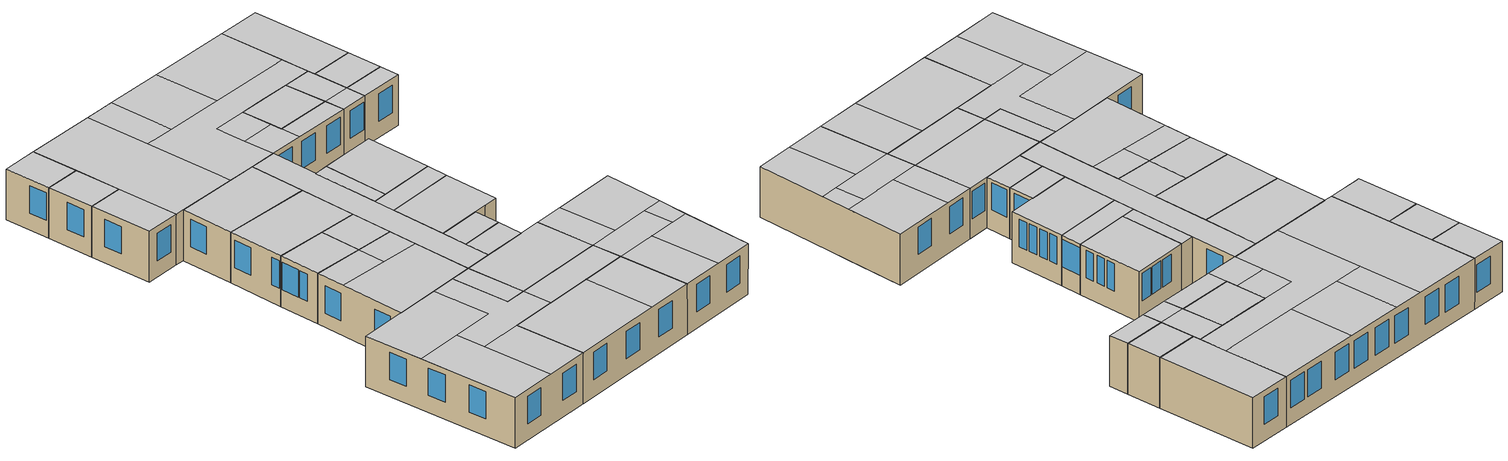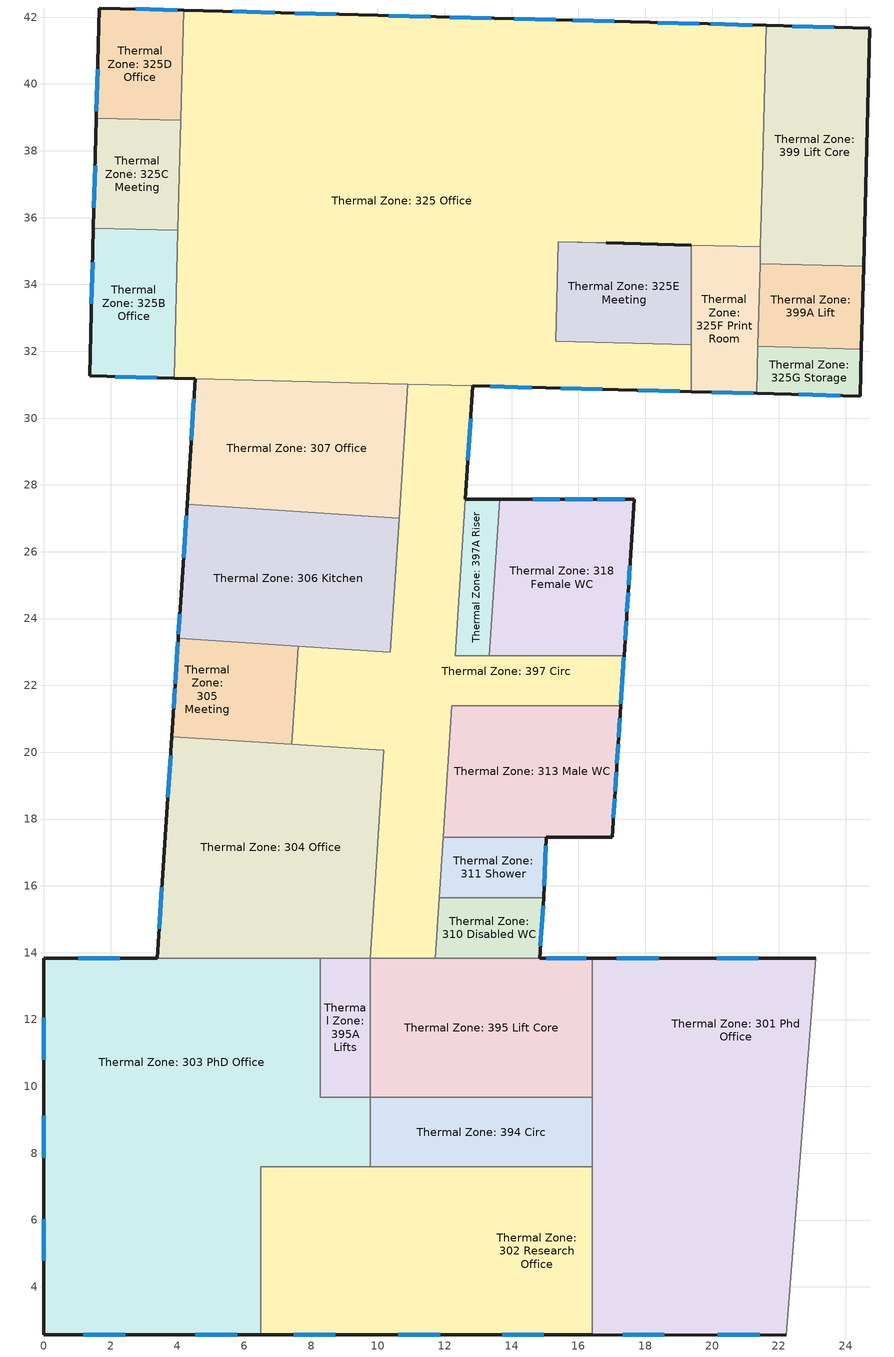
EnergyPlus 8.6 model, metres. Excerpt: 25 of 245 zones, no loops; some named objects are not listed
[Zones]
Thermal Zone: 301 Phd Office
 floor to Thermal Zone: 206 Meeting (InteriorCeiling): 22.62,7.59 22.22,2.56 19.41,2.56 19.54,7.59 z10.81
 floor to Thermal Zone: 207 Cupboard (InteriorCeiling): 21.18,9.55 22.77,9.51 22.62,7.59 21.13,7.59 z10.81
 floor to Thermal Zone: 205 Meeting (InteriorCeiling): 19.54,7.59 19.41,2.56 16.42,2.56 16.42,7.59 z10.81
 floor to Thermal Zone: 208 Meeting (InteriorCeiling): 23.11,13.84 22.77,9.51 18.52,9.62 18.52,13.84 z10.81
 floor to Thermal Zone: 209 Kitchen (InteriorCeiling): 16.42,13.84 18.52,13.84 18.52,9.62 16.42,9.67 z10.81
 floor to Thermal Zone: 294 Circulation (InteriorCeiling): 16.42,9.67 21.18,9.55 21.13,7.59 16.42,7.59 z10.81
 wall outside (ExternalWall): 16.42,2.56 22.22,2.56 / 23.11,13.84 16.42,13.84 z10.81:14.33
 wall to Thermal Zone: 302 Research Office (InteriorWall): 16.42,7.59 16.42,2.56 z10.81:14.33
 wall to Thermal Zone: 394 Circ (InteriorWall): 16.42,9.67 16.42,7.59 z10.81:14.33
 wall to Thermal Zone: 395 Lift Core (InteriorWall): 16.42,13.84 16.42,9.67 z10.81:14.33
 wall adiabatic (ExternalWall): 22.22,2.56 23.11,13.84 z10.81:14.33
 window (GlazingCH): 17.32,2.56 18.57,2.56 / 20.18,2.56 21.43,2.56 z11.96:13.86; 18.41,13.84 17.16,13.84 z12.1:14; 21.39,13.84 20.14,13.84 z12.11:14.01
 ceiling to Thermal Zone: 402 Office (InteriorCeiling): 22.78,9.67 23.11,13.84 18.52,13.84 18.52,9.67 z14.33
 ceiling to Thermal Zone: 401 Office (InteriorCeiling Reversed): 18.52,9.67 18.52,13.84 16.42,13.84 16.42,9.67 z14.33
 ceiling to Thermal Zone: 493A Cupboard (InteriorCeiling Reversed): 22.62,7.59 22.78,9.67 21.34,9.67 21.34,7.59 z14.33
 ceiling to Thermal Zone: 403 Office (InteriorCeiling): 22.22,2.56 22.62,7.59 19.41,7.59 19.41,2.56 z14.33
 ceiling to Thermal Zone: 492 Circ (InteriorCeiling Reversed): 21.34,7.59 21.34,9.67 16.42,9.67 16.42,7.59 z14.33
 ceiling to Thermal Zone: 404 Office (InteriorCeiling): 19.41,2.56 19.41,7.59 16.42,7.59 16.42,2.56 z14.33
Thermal Zone: 302 Research Office
 floor to Thermal Zone: 204 Meeting (InteriorCeiling): 16.42,7.59 16.42,2.56 13.09,2.56 13.09,7.59 z10.81
 floor to Thermal Zone: 201 Office (InteriorCeiling Reversed): 9.77,7.59 9.77,2.56 6.49,2.56 6.49,7.59 z10.81
 floor to Thermal Zone: 202 Office (InteriorCeiling): 13.09,7.59 13.09,2.56 9.77,2.56 9.77,7.59 z10.81
 wall outside (ExternalWall): 6.49,2.56 16.42,2.56 z10.81:14.33
 wall to Thermal Zone: 303 PhD Office (InteriorWall): 9.77,7.59 6.49,7.59 6.49,2.56 z10.81:14.33
 wall to Thermal Zone: 394 Circ (InteriorWall): 16.42,7.59 9.77,7.59 z10.81:14.33
 window (GlazingCH): 7.48,2.56 8.73,2.56 z12:13.9; 10.61,2.56 11.86,2.56 z11.94:13.84; 13.72,2.56 14.97,2.56 z11.97:13.87
 ceiling to Thermal Zone: 406 Office (InteriorCeiling): 13.09,2.56 13.09,7.59 6.49,7.59 6.49,2.56 z14.33
 ceiling to Thermal Zone: 405 Meeting (InteriorCeiling): 16.42,2.56 16.42,7.59 13.09,7.59 13.09,2.56 z14.33
Thermal Zone: 303 PhD Office
 floor to Thermal Zone: 201 Office (InteriorCeiling Reversed): 8.27,13.84 8.27,9.67 9.77,9.67 9.77,7.59 0,7.59 0,13.84 z10.81; 6.49,7.59 6.49,2.56 0,2.56 0,7.59 z10.81
 wall outside (ExternalWall): 3.4,13.84 0,13.84 0,2.56 6.49,2.56 z10.81:14.33
 wall to Thermal Zone: 304 Office (InteriorWall): 8.27,13.84 3.4,13.84 z10.81:14.33
 wall to Thermal Zone: 395A Lifts (InteriorWall): 9.77,9.67 8.27,9.67 8.27,13.84 z10.81:14.33
 wall to Thermal Zone: 394 Circ (InteriorWall): 9.77,7.59 9.77,9.67 z10.81:14.33
 window (GlazingCH): 1.18,2.56 2.43,2.56 / 4.54,2.56 5.79,2.56 z11.96:13.86; 0,12.05 0,10.8 z11.99:13.89; 0,9.12 0,7.87 z12:13.9; 0,6.03 0,4.78 z12.02:13.92; 2.28,13.84 1.03,13.84 z12.07:13.97
 ceiling to Thermal Zone: 492 Circ (InteriorCeiling): 9.77,7.59 9.77,9.67 8.27,9.67 8.27,13.84 6.49,13.84 6.49,9.67 3.4,9.67 3.4,7.59 z14.33
 ceiling to Thermal Zone: 408 Office (InteriorCeiling): 3.4,2.56 3.4,9.67 0,9.67 0,2.56 z14.33
 ceiling to Thermal Zone: 409 Office (InteriorCeiling Reversed): 6.49,9.67 6.49,13.84 0,13.84 0,9.67 z14.33
 ceiling to Thermal Zone: 407 Office (InteriorCeiling): 6.49,2.56 6.49,7.59 3.4,7.59 3.4,2.56 z14.33
Thermal Zone: 304 Office
 floor to Thermal Zone: 212 Kitchen (InteriorCeiling): 3.83,20.47 10.18,20.05 9.77,13.84 3.4,13.84 z10.81
 wall outside (ExternalWall): 3.83,20.47 3.4,13.84 z10.81:14.33
 wall to Thermal Zone: 397 Circ (InteriorWall): 9.77,13.84 10.18,20.05 7.43,20.23 z10.81:14.33
 wall to Thermal Zone: 395A Lifts (InteriorWall): 8.27,13.84 9.77,13.84 z10.81:14.33
 wall to Thermal Zone: 305 Meeting (InteriorWall): 7.43,20.23 3.83,20.47 z10.81:14.33
 window (GlazingCH): 3.54,15.97 3.46,14.72 z11.8:13.7; 3.8,19.9 3.71,18.66 z11.79:13.69
 ceiling to Thermal Zone: 497C Circ (InteriorCeiling Reversed): 10.05,18.03 10.18,20.05 7.43,20.23 7.3,18.21 z14.33
 ceiling to Thermal Zone: 411 Meeting (InteriorCeiling): 7.3,18.21 7.43,20.23 3.83,20.47 3.7,18.44 z14.33
 ceiling to Thermal Zone: 410 Kitchen (InteriorCeiling Reversed): 3.4,13.84 9.77,13.84 10.05,18.03 3.7,18.44 z14.33
Thermal Zone: 305 Meeting
 floor to Thermal Zone: 219 Office (InteriorCeiling Reversed): 4.03,23.41 7.62,23.17 7.57,22.46 5.92,22.56 5.77,20.34 3.83,20.47 z10.81
 floor to Thermal Zone: 216 Circ (InteriorCeiling): 5.92,22.56 7.57,22.46 7.43,20.23 5.77,20.34 z10.81
 wall outside (ExternalWall): 4.03,23.41 3.83,20.47 z10.81:14.33
 wall to Thermal Zone: 397 Circ (InteriorWall): 7.43,20.23 7.62,23.17 z10.81:14.33
 wall to Thermal Zone: 306 Kitchen (InteriorWall): 7.62,23.17 4.03,23.41 z10.81:14.33
 window (GlazingCH): 4.02,23.3 3.94,22.05 z12.03:13.93; 3.93,21.9 3.89,21.31 z12.02:13.92
 ceiling to Thermal Zone: 411 Meeting (InteriorCeiling Reversed): 7.43,20.23 7.62,23.17 4.03,23.41 3.83,20.47 z14.33
Thermal Zone: 306 Kitchen
 floor to Thermal Zone: 219 Office (InteriorCeiling): 4.29,27.42 10.63,27 10.37,22.99 4.03,23.41 z10.81
 wall outside (ExternalWall): 4.29,27.42 4.03,23.41 z10.81:14.33
 wall to Thermal Zone: 307 Office (InteriorWall): 10.63,27 4.29,27.42 z10.81:14.33
 wall to Thermal Zone: 397 Circ (InteriorWall): 7.62,23.17 10.37,22.99 10.63,27 z10.81:14.33
 window (GlazingCH): 4.27,27.07 4.18,25.83 z12:13.9; 4.07,24.13 4.03,23.54 z12.03:13.93
 ceiling to Thermal Zone: 412 Office (InteriorCeiling): 10.37,22.99 10.63,27 4.29,27.42 4.03,23.41 z14.33
Thermal Zone: 307 Office
 floor to Thermal Zone: 219 Office (InteriorCeiling): 4.53,31.18 10.9,31.01 10.63,27 4.29,27.42 z10.81
 wall outside (ExternalWall): 4.53,31.18 4.29,27.42 z10.81:14.33
 wall to Thermal Zone: 397 Circ (InteriorWall): 10.63,27 10.9,31.01 z10.81:14.33
 wall to Thermal Zone: 325 Office (InteriorWall): 10.9,31.01 4.53,31.18 z10.81:14.33
 window (GlazingCH): 4.5,30.58 4.41,29.34 z12.01:13.91
 ceiling to Thermal Zone: 412 Office (InteriorCeiling): 10.63,27 10.9,31.01 4.53,31.18 4.29,27.42 z14.33
Thermal Zone: 310 Disabled WC
 floor to Thermal Zone: 210 Disabled WC (InteriorCeiling Reversed): 11.84,15.65 14.96,15.65 14.84,13.84 11.72,13.84 z10.81
 wall outside (ExternalWall): 14.84,13.84 14.96,15.65 z10.81:14.33
 wall to Thermal Zone: 397 Circ (InteriorWall): 11.84,15.65 11.72,13.84 z10.81:14.33
 wall to Thermal Zone: 311 Shower (InteriorWall): 14.96,15.65 11.84,15.65 z10.81:14.33
 wall to Thermal Zone: 395 Lift Core (InteriorWall): 11.72,13.84 14.84,13.84 z10.81:14.33
 window (GlazingCH): 14.86,14.21 14.94,15.41 z12.2:14.1
 ceiling to Thermal Zone: 424 Disabled WC (InteriorCeiling): 14.84,13.84 14.96,15.65 11.84,15.65 11.72,13.84 z14.33
Thermal Zone: 311 Shower
 floor to Thermal Zone: 211 Shower (InteriorCeiling Reversed): 15.04,17.46 14.96,15.65 11.84,15.65 11.96,17.46 z10.81
 wall outside (ExternalWall): 14.96,15.65 15.04,17.46 z10.81:14.33
 wall to Thermal Zone: 397 Circ (InteriorWall): 11.96,17.46 11.84,15.65 z10.81:14.33
 wall to Thermal Zone: 313 Male WC (InteriorWall): 15.04,17.46 11.96,17.46 z10.81:14.33
 window (GlazingCH): 14.97,16 15.03,17.2 z12.2:14.1
 ceiling to Thermal Zone: 423 Shower (InteriorCeiling): 14.96,15.65 15.04,17.46 11.96,17.46 11.84,15.65 z14.33
Thermal Zone: 313 Male WC
 floor to Thermal Zone: 213 Male WC (InteriorCeiling Reversed): 17.27,21.39 17.01,17.46 11.96,17.46 12.21,21.39 z10.81
 wall outside (ExternalWall): 15.04,17.46 16.01,17.46 17.01,17.46 17.27,21.39 z10.81:14.33
 wall to Thermal Zone: 397 Circ (InteriorWall): 17.27,21.39 12.21,21.39 11.96,17.46 z10.81:14.33
 window (GlazingCH): 17.05,18.04 17.09,18.61 / 17.1,18.83 17.14,19.4 / 17.16,19.66 17.19,20.23 z12.16:14.06; 17.21,20.44 17.24,21.01 z12.17:14.07
 ceiling to Thermal Zone: 422 Male WC (InteriorCeiling): 11.96,17.46 17.01,17.46 17.27,21.39 12.21,21.39 z14.33
Thermal Zone: 318 Female WC
 floor to Thermal Zone: 218 Female WC (InteriorCeiling Reversed): 17.67,27.57 17.37,22.88 13.33,22.88 13.64,27.57 z10.81
 wall outside (ExternalWall): 17.37,22.88 17.67,27.57 13.64,27.57 z10.81:14.33
 wall to Thermal Zone: 397 Circ (InteriorWall): 13.33,22.88 17.37,22.88 z10.81:14.33
 wall to Thermal Zone: 397A Riser (InteriorWall): 13.64,27.57 13.33,22.88 z10.81:14.33
 window (GlazingCH): 17.39,27.57 16.57,27.57 / 16.44,27.57 15.61,27.57 / 17.4,23.35 17.43,23.92 / 17.45,24.21 17.49,24.78 z12.19:14.09; 15.45,27.57 14.63,27.57 z12.2:14.1; 17.51,25.02 17.54,25.59 z12.18:14.08
 ceiling to Thermal Zone: 421 Female WC (InteriorCeiling): 17.37,22.88 17.67,27.57 13.64,27.57 13.33,22.88 z14.33
Thermal Zone: 325 Office
 floor to Thermal Zone: 298 Circ (InteriorCeiling Reversed): 17.43,37.23 21.5,37.12 21.45,35.12 17.38,35.23 z10.81
 floor to Thermal Zone: 225 Office (InteriorCeiling): 4.19,42.21 21.62,41.75 21.5,37.12 17.43,37.23 17.38,35.23 15.4,35.28 15.32,32.3 19.37,32.2 19.37,30.79 3.9,31.2 z10.81
 wall outside (ExternalWall): 21.62,41.75 4.19,42.21 / 12.84,30.96 19.37,30.79 / 3.9,31.2 4.53,31.18 z10.81:14.33; 17.38,35.23,14.33 16.84,35.24,14.33 19.37,35.18,14.32
 wall to Thermal Zone: 397 Circ (InteriorWall): 10.9,31.01 12.84,30.96 z10.81:14.33
 wall to Thermal Zone: 325B Office (InteriorWall): 4.02,35.62 3.9,31.2 z10.81:14.33
 wall to Thermal Zone: 325C Meeting (InteriorWall): 4.1,38.91 4.02,35.62 z10.81:14.33
 wall to Thermal Zone: 325D Office (InteriorWall): 4.19,42.21 4.1,38.91 z10.81:14.33
 wall to Thermal Zone: 399 Lift Core (InteriorWall): 21.45,35.12 21.5,37.12 21.62,41.75 z10.81:14.33
 wall to Thermal Zone: 325F Print Room (InteriorWall): 19.37,35.18 21.45,35.12 / 19.37,30.79 19.37,32.2 z10.81:14.33
 wall to Thermal Zone: 325E Meeting (InteriorWall): 19.37,32.2 15.32,32.3 15.4,35.28 z10.81:14.33; 16.84,35.24,14.33 15.4,35.28,14.33 15.4,35.28,10.81 19.37,35.18,10.81 19.37,35.18,14.32
 window (GlazingCH): 21.21,41.76 19.96,41.8 z11.99:13.89; 19.62,41.8 18.37,41.84 z11.98:13.88; 17.08,41.87 15.83,41.9 z11.97:13.87; 15.32,41.92 14.07,41.95 / 13.4,41.97 12.15,42 z11.95:13.85; 11.57,42.01 10.32,42.05 / 8.76,42.09 7.51,42.12 z11.91:13.81; 6.91,42.14 5.66,42.17 z11.88:13.78; 17.79,30.83 19.04,30.8 z12.02:13.92; 15.47,30.89 16.72,30.86 z12.04:13.94; 13.36,30.95 14.61,30.92 z12.05:13.95
 ceiling to Thermal Zone: 416 Meeting (InteriorCeiling): 21.5,37.12 21.62,41.75 15.57,41.91 15.45,37.28 z14.33
 ceiling to Thermal Zone: 420 Meeting (InteriorCeiling Reversed): 15.34,33.09 15.4,35.28 12.95,35.35 12.9,33.15 z14.33
 ceiling to Thermal Zone: 415 Office (InteriorCeiling Reversed): 15.45,37.28 15.57,41.91 11.4,42.02 11.28,37.39 z14.33
 ceiling to Thermal Zone: 418 Office (InteriorCeiling Reversed): 19.37,30.79 19.37,32.2 15.32,32.3 15.28,30.9 z14.33
 ceiling to Thermal Zone: 413 Office (InteriorCeiling): 12.84,30.96 12.95,35.35 21.45,35.12 21.5,37.12 9.09,37.45 8.93,31.06 z14.33
 ceiling to Thermal Zone: 414 Office (InteriorCeiling Reversed): 11.28,37.39 11.4,42.02 9.21,42.08 9.09,37.45 z14.33
 ceiling to Thermal Zone: 419 Meeting (InteriorCeiling Reversed): 15.28,30.9 15.34,33.09 12.9,33.15 12.84,30.96 z14.33
 ceiling to Thermal Zone: 413 Office (InteriorCeiling Reversed): 8.93,31.06 9.21,42.08 4.19,42.21 3.9,31.2 4.53,31.18 z14.33
Thermal Zone: 325B Office
 floor to Thermal Zone: 225 Office (InteriorCeiling): 1.49,35.68 4.02,35.62 3.9,31.2 1.37,31.26 z10.81
 wall outside (ExternalWall): 1.49,35.68 1.37,31.26 3.9,31.2 z10.81:14.33
 wall to Thermal Zone: 325C Meeting (InteriorWall): 4.02,35.62 1.49,35.68 z10.81:14.33
 window (GlazingCH): 2.13,31.24 3.38,31.21 z11.94:13.84; 1.46,34.67 1.43,33.42 z11.91:13.81
 ceiling to Thermal Zone: 413 Office (InteriorCeiling): 3.9,31.2 4.02,35.62 1.49,35.68 1.37,31.26 z14.33
Thermal Zone: 325C Meeting
 floor to Thermal Zone: 225 Office (InteriorCeiling): 1.57,38.98 4.1,38.91 4.02,35.62 1.49,35.68 z10.81
 wall outside (ExternalWall): 1.57,38.98 1.49,35.68 z10.81:14.33
 wall to Thermal Zone: 325D Office (InteriorWall): 4.1,38.91 1.57,38.98 z10.81:14.33
 window (GlazingCH): 1.54,37.55 1.5,36.3 z11.96:13.86
 ceiling to Thermal Zone: 413 Office (InteriorCeiling): 4.02,35.62 4.1,38.91 1.57,38.98 1.49,35.68 z14.33
Thermal Zone: 325D Office
 floor to Thermal Zone: 225 Office (InteriorCeiling): 1.66,42.27 4.19,42.21 4.1,38.91 1.57,38.98 z10.81
 wall outside (ExternalWall): 4.19,42.21 1.66,42.27 1.57,38.98 z10.81:14.33
 window (GlazingCH): 1.61,40.44 1.58,39.19 z11.99:13.89; 4,42.21 2.75,42.24 z11.9:13.8
 ceiling to Thermal Zone: 413 Office (InteriorCeiling): 4.1,38.91 4.19,42.21 1.66,42.27 1.57,38.98 z14.33
Thermal Zone: 325E Meeting
 floor to Thermal Zone: 225 Office (InteriorCeiling Reversed): 15.4,35.28 19.37,35.18 19.37,32.2 15.32,32.3 z10.81
 wall to Thermal Zone: 325F Print Room (InteriorWall): 19.37,32.2 19.37,35.18 z10.81:14.33
 ceiling to Thermal Zone: 418 Office (InteriorCeiling): 19.37,32.2 19.37,35.18 15.4,35.28 15.32,32.3 z14.33
Thermal Zone: 325F Print Room
 floor to Thermal Zone: 228 Resources (InteriorCeiling): 19.37,35.18 21.45,35.12 21.33,30.74 19.37,30.79 z10.81
 wall outside (ExternalWall): 19.37,30.79 21.33,30.74 z10.81:14.33
 wall to Thermal Zone: 399 Lift Core (InteriorWall): 21.44,34.62 21.45,35.12 z10.81:14.33
 wall to Thermal Zone: 399A Lift (InteriorWall): 21.37,32.15 21.44,34.62 z10.81:14.33
 wall to Thermal Zone: 325G Storage (InteriorWall): 21.33,30.74 21.37,32.15 z10.81:14.33
 window (GlazingCH): 19.99,30.78 21.23,30.74 z12.01:13.91
 ceiling to Thermal Zone: 417 Resources (InteriorCeiling): 21.37,32.15 21.45,35.12 19.37,35.18 19.37,32.2 z14.33
 ceiling to Thermal Zone: 417A Server (InteriorCeiling Reversed): 21.33,30.74 21.37,32.15 19.37,32.2 19.37,30.79 z14.33
Thermal Zone: 325G Storage
 floor to Thermal Zone: 228 Resources (InteriorCeiling Reversed): 21.37,32.15 24.47,32.07 24.43,30.66 21.33,30.74 z10.81
 wall outside (ExternalWall): 21.33,30.74 24.43,30.66 24.47,32.07 z10.81:14.33
 wall to Thermal Zone: 399A Lift (InteriorWall): 24.47,32.07 21.37,32.15 z10.81:14.33
 window (GlazingCH): 22.59,30.71 23.84,30.67 z11.96:13.86
 ceiling to Thermal Zone: 417A Server (InteriorCeiling): 24.43,30.66 24.47,32.07 21.37,32.15 21.33,30.74 z14.33
Thermal Zone: 394 Circ
 floor to Thermal Zone: 294 Circulation (InteriorCeiling): 16.42,9.67 16.42,7.59 9.77,7.59 9.77,9.67 z10.81
 wall to Thermal Zone: 395 Lift Core (InteriorWall): 16.42,9.67 9.77,9.67 z10.81:14.33
 ceiling to Thermal Zone: 492 Circ (InteriorCeiling): 16.42,7.59 16.42,9.67 9.77,9.67 9.77,7.59 z14.33
Thermal Zone: 395 Lift Core
 floor to Thermal Zone: 295 Lift Core (InteriorCeiling): 16.42,13.84 16.42,9.67 9.77,9.67 9.77,13.84 z10.81
 wall outside (ExternalWall): 16.42,13.84 14.84,13.84 z10.81:14.33
 wall to Thermal Zone: 395A Lifts (InteriorWall): 9.77,13.84 9.77,9.67 z10.81:14.33
 wall to Thermal Zone: 397 Circ (InteriorWall): 11.72,13.84 9.77,13.84 z10.81:14.33
 window (GlazingCH): 16.23,13.84 15.03,13.84 z12.1:14
 ceiling to Thermal Zone: 495 Lift Core (InteriorCeiling): 16.42,9.67 16.42,13.84 9.77,13.84 9.77,9.67 z14.33
Thermal Zone: 395A Lifts
 floor to Thermal Zone: 295A Lift (InteriorCeiling): 9.77,13.84 9.77,9.67 8.27,9.67 8.27,13.84 z10.81
 ceiling to Thermal Zone: 495A Lifts (InteriorCeiling): 9.77,9.67 9.77,13.84 8.27,13.84 8.27,9.67 z14.33
Thermal Zone: 397 Circ
 floor to Thermal Zone: 219 Office (InteriorCeiling): 7.62,23.17 10.37,22.99 10.32,22.28 7.57,22.46 z10.81
 floor to Thermal Zone: 216 Circ (InteriorCeiling Reversed): 10.9,31.01 12.84,30.96 12.31,22.88 17.37,22.88 17.27,21.39 12.21,21.39 11.72,13.84 9.77,13.84 10.18,20.05 7.43,20.23 7.57,22.46 10.32,22.28 z10.81
 wall outside (ExternalWall): 12.62,27.57 12.84,30.96 / 17.27,21.39 17.37,22.88 z10.81:14.33
 wall to Thermal Zone: 397A Riser (InteriorWall): 13.33,22.88 12.31,22.88 12.62,27.57 z10.81:14.33
 window (GlazingCH): 12.69,28.74 12.78,29.98 z12.06:13.96; 17.27,21.44 17.36,22.84 z12.15:14.07
 ceiling to Thermal Zone: 497C Circ (InteriorCeiling): 17.27,21.39 17.37,22.88 12.31,22.88 12.21,21.39 z14.33
 ceiling to Thermal Zone: 497C Circ (InteriorCeiling Reversed): 10.18,20.05 10.37,22.99 7.62,23.17 7.43,20.23 z14.33; 11.72,13.84 12.84,30.96 10.9,31.01 9.77,13.84 z14.33
Thermal Zone: 397A Riser
 floor to Thermal Zone: 297 Riser (InteriorCeiling Reversed): 12.62,27.57 13.64,27.57 13.33,22.88 12.31,22.88 z10.81
 wall outside (ExternalWall): 13.64,27.57 12.62,27.57 z10.81:14.33
 ceiling to Thermal Zone: 497A Riser (InteriorCeiling): 13.33,22.88 13.64,27.57 12.62,27.57 12.31,22.88 z14.33
Thermal Zone: 399 Lift Core
 floor to Thermal Zone: 299 Lift Core (InteriorCeiling Reversed): 21.62,41.75 24.72,41.67 24.54,34.54 21.44,34.62 z10.81
 wall outside (ExternalWall): 24.54,34.54 24.72,41.67 21.62,41.75 z10.81:14.33
 wall to Thermal Zone: 399A Lift (InteriorWall): 21.44,34.62 24.54,34.54 z10.81:14.33
 window (GlazingCH): 23.65,41.7 22.4,41.73 z11.99:13.89
 ceiling to Thermal Zone: 499 Lift Core (InteriorCeiling): 24.54,34.54 24.72,41.67 21.62,41.75 21.44,34.62 z14.33
Thermal Zone: 399A Lift
 floor to Thermal Zone: 299A Lift (InteriorCeiling Reversed): 21.44,34.62 24.54,34.54 24.47,32.07 21.37,32.15 z10.81
 wall outside (ExternalWall): 24.47,32.07 24.54,34.54 z10.81:14.33
 ceiling to Thermal Zone: 499A Lift (InteriorCeiling): 24.47,32.07 24.54,34.54 21.44,34.62 21.37,32.15 z14.33
[Building]
Central House: 32, , 0.07, 0.2, , 25
[Site:Location]
LONDON/GATWICK: 51.15, -0.18, 0, 62
[SizingPeriod:DesignDay]
LONDON/GATWICK Ann Clg .4% Condns DB=>MWB: 7, 21, SummerDesignDay, 27.2, 9.7, DefaultMultipliers, , Wetbulb, 18.7, , , , , 100582, 3.5, 90, No, No, No, ASHRAETau, , , 0.455, 1.974
LONDON/GATWICK Ann Htg 99.6% Condns DB: 2, 21, WinterDesignDay, -4.6, 0, DefaultMultipliers, , Wetbulb, -4.6, , , , , 100582, 1.5, 80, No, No, No, ASHRAEClearSky, , , , , 0
[SITE:GROUNDTEMPERATURE:BUILDINGSURFACE]
8.3, 6.4, 5.8, 6.3, 8.9, 11.7, 14.4, 16.4, 17, 16.1, 13.8, 11
[Material]
Brick (100mm): MediumRough, 0.1, 0.707248, 1845, 840, 0.9, 0.6, 0.6
Brick (200mm): MediumRough, 0.2, 0.802466, 1845, 840, 0.9, 0.6, 0.6
CastConcrete 300mm: MediumRough, 0.3, 0.182984, 1900, 930, 0.9, 0.6, 0.6
InsulationCelotex: MediumRough, 0.04, 0.0184196, 50.4, 840, 0.9, 0.5, 0.5
InsulationPartition: MediumRough, 0.025, 0.0344579, 33, 840, 0.9, 0.5, 0.5
PlasterboardConstruction 12mm: MediumSmooth, 0.012, 0.035, 670, 800, 0.9, 0.4, 0.4
Plywood 40mm: MediumSmooth, 0.04, 0.183917, 608, 1630, 0.9, 0.5, 0.5
[Material:AirGap]
Air cavity 10 wall: 0.164029
Air cavity 130 floor: 0.181308
Air cavity 350 ceiling: 0.180993
Air cavity 50 wall: 0.171593
[WindowMaterial:SimpleGlazingSystem]
SingleAndSecondaryGlazing: 2.94836, 0.54, 0.71
[WindowMaterial:Blind]
SolsticeVenetianBlind: Horizontal, 0.025, 0.01875, 0.001, 45, 247.028, 0, 0.5, 0.5, 0, 0.5, 0.5, 0, 0.5, 0.5, 0, 0.5, 0.5, 0, 0.9, 0.9, 0.05, 0.5, 0.5, 0.5, 0.5, 0, 180
[Construction]
ExternalWall: Brick (200mm), Air cavity 50 wall, Brick (100mm), Air cavity 10 wall, InsulationCelotex, PlasterboardConstruction 12mm
GlazingCH: SingleAndSecondaryGlazing
InteriorCeiling: Plywood 40mm, Air cavity 130 floor, CastConcrete 300mm, Air cavity 350 ceiling, PlasterboardConstruction 12mm
InteriorCeiling Reversed: PlasterboardConstruction 12mm, Air cavity 350 ceiling, CastConcrete 300mm, Air cavity 130 floor, Plywood 40mm
InteriorWall: PlasterboardConstruction 12mm, Air cavity 50 wall, InsulationPartition, Air cavity 50 wall, PlasterboardConstruction 12mm
[WindowProperty:ShadingControl]
Shading Control: InteriorBlind, , OnIfHighSolarOnWindow, , 27, No, No, SolsticeVenetianBlind
[Zone]
Thermal Zone: 301 Phd Office: -0, 22.2202, 2.56112, 10.81
Thermal Zone: 302 Research Office: -0, 16.4195, 2.56112, 10.81
Thermal Zone: 303 PhD Office: -0, -2.403e-11, 13.8416, 10.81
Thermal Zone: 304 Office: -0, 10.1797, 20.0531, 10.81
Thermal Zone: 305 Meeting: -0, 7.61936, 23.1735, 10.81
Thermal Zone: 306 Kitchen: -0, 4.02531, 23.4093, 10.81
Thermal Zone: 307 Office: -0, 4.28821, 27.4174, 10.81
Thermal Zone: 310 Disabled WC: -0, 15.8942, 15.6523, 10.81
Thermal Zone: 311 Shower: -0, 11.8404, 15.6523, 10.81
Thermal Zone: 313 Male WC: -0, 17.0124, 17.4631, 10.81
Thermal Zone: 318 Female WC: -0, 17.3663, 22.8845, 10.81
Thermal Zone: 325 Office; Thermal Zone: 397 Circ: -0, 12.8398, 30.9619, 10.81
Thermal Zone: 325B Office: -0, 3.90303, 31.1951, 10.81
Thermal Zone: 325C Meeting: -0, 4.10441, 38.9123, 10.81
Thermal Zone: 325D Office: -0, 1.57314, 38.9784, 10.81
Thermal Zone: 325E Meeting: -0, 19.3712, 35.1779, 10.81
Thermal Zone: 325F Print Room: -0, 19.3712, 30.7914, 10.81
Thermal Zone: 325G Storage: -0, 21.3712, 32.1464, 10.81
Thermal Zone: 394 Circ: -0, 9.77451, 7.59147, 10.81
Thermal Zone: 395 Lift Core: -0, 9.77419, 9.67361, 10.81
Thermal Zone: 395A Lifts: -0, 8.27451, 9.67361, 10.81
Thermal Zone: 397A Riser: -0, 12.6181, 27.5665, 10.81
Thermal Zone: 399 Lift Core: -0, 21.6219, 41.7517, 10.81
Thermal Zone: 399A Lift: -0, 24.5351, 34.5392, 10.81
[ZoneVentilation:DesignFlowRate]
NV301: Thermal Zone: 301 Phd Office, Office_OccSched, Flow/Person, 0, 0, 0.012168, 5, Natural, 0, 1, 0.606, 0.03636, 0.1177, 0, 18, MinIndoorTemp_Sched, 100, , 1, DeltaTemp_Sched, -100, MinOutdoorTemp_Sched, 100, MaxOutdoorTemp_Sched, 40
NV302: Thermal Zone: 302 Research Office, Office_OccSched, Flow/Person, 0, 0, 0.012168, 5, Natural, 0, 1, 0.606, 0.03636, 0.1177, 0, 18, MinIndoorTemp_Sched, 100, , 1, DeltaTemp_Sched, -100, MinOutdoorTemp_Sched, 100, MaxOutdoorTemp_Sched, 40
NV303: Thermal Zone: 303 PhD Office, Office_OccSched, Flow/Person, 0, 0, 0.012168, 5, Natural, 0, 1, 0.606, 0.03636, 0.1177, 0, 18, MinIndoorTemp_Sched, 100, , 1, DeltaTemp_Sched, -100, MinOutdoorTemp_Sched, 100, MaxOutdoorTemp_Sched, 40
NV304: Thermal Zone: 304 Office, Office_OccSched, Flow/Person, 0, 0, 0.012168, 5, Natural, 0, 1, 0.606, 0.03636, 0.1177, 0, 18, MinIndoorTemp_Sched, 100, , 1, DeltaTemp_Sched, -100, MinOutdoorTemp_Sched, 100, MaxOutdoorTemp_Sched, 40
NV305: Thermal Zone: 305 Meeting, Office_OccSched, Flow/Person, 0, 0, 0.012168, 5, Natural, 0, 1, 0.606, 0.03636, 0.1177, 0, 18, MinIndoorTemp_Sched, 100, , 1, DeltaTemp_Sched, -100, MinOutdoorTemp_Sched, 100, MaxOutdoorTemp_Sched, 40
NV306: Thermal Zone: 306 Kitchen, Office_OccSched, Flow/Person, 0, 0, 0.012168, 5, Natural, 0, 1, 0.606, 0.03636, 0.1177, 0, 18, MinIndoorTemp_Sched, 100, , 1, DeltaTemp_Sched, -100, MinOutdoorTemp_Sched, 100, MaxOutdoorTemp_Sched, 40
NV307: Thermal Zone: 307 Office, Office_OccSched, Flow/Person, 0, 0, 0.012168, 5, Natural, 0, 1, 0.606, 0.03636, 0.1177, 0, 18, MinIndoorTemp_Sched, 100, , 1, DeltaTemp_Sched, -100, MinOutdoorTemp_Sched, 100, MaxOutdoorTemp_Sched, 40
NV310: Thermal Zone: 310 Disabled WC, Office_OccSched, Flow/Person, 0, 0, 0.012168, 5, Natural, 0, 1, 0.606, 0.03636, 0.1177, 0, 18, MinIndoorTemp_Sched, 100, , 1, DeltaTemp_Sched, -100, MinOutdoorTemp_Sched, 100, MaxOutdoorTemp_Sched, 40
NV311: Thermal Zone: 311 Shower, Office_OccSched, Flow/Person, 0, 0, 0.012168, 5, Natural, 0, 1, 0.606, 0.03636, 0.1177, 0, 18, MinIndoorTemp_Sched, 100, , 1, , -100, MinOutdoorTemp_Sched, 100, MaxOutdoorTemp_Sched, 40
NV313: Thermal Zone: 313 Male WC, Office_OccSched, Flow/Person, 0, 0, 0.012168, 5, Natural, 0, 1, 0.606, 0.03636, 0.1177, 0, 18, MinIndoorTemp_Sched, 100, , 1, DeltaTemp_Sched, -100, MinOutdoorTemp_Sched, 100, MaxOutdoorTemp_Sched, 40
NV318: Thermal Zone: 318 Female WC, Office_OccSched, Flow/Person, 0, 0, 0.012168, 5, Natural, 0, 1, 0.606, 0.03636, 0.1177, 0, 18, MinIndoorTemp_Sched, 100, , 1, DeltaTemp_Sched, -100, MinOutdoorTemp_Sched, 100, MaxOutdoorTemp_Sched, 40
NV325: Thermal Zone: 325 Office, Office_OccSched, Flow/Person, 0, 0, 0.012168, 5, Natural, 0, 1, 0.606, 0.03636, 0.1177, 0, 18, MinIndoorTemp_Sched, 100, , 1, DeltaTemp_Sched, -100, MinOutdoorTemp_Sched, 100, MaxOutdoorTemp_Sched, 40
NV325B: Thermal Zone: 325B Office, Office_OccSched, Flow/Person, 0, 0, 0.012168, 5, Natural, 0, 1, 0.606, 0.03636, 0.1177, 0, 18, MinIndoorTemp_Sched, 100, , 1, DeltaTemp_Sched, -100, MinOutdoorTemp_Sched, 100, MaxOutdoorTemp_Sched, 40
NV325C: Thermal Zone: 325C Meeting, Office_OccSched, Flow/Person, 0, 0, 0.012168, 5, Natural, 0, 1, 0.606, 0.03636, 0.1177, 0, 18, MinIndoorTemp_Sched, 100, , 1, DeltaTemp_Sched, -100, MinOutdoorTemp_Sched, 100, MaxOutdoorTemp_Sched, 40
NV325D: Thermal Zone: 325D Office, Office_OccSched, Flow/Person, 0, 0, 0.012168, 5, Natural, 0, 1, 0.606, 0.03636, 0.1177, 0, 18, MinIndoorTemp_Sched, 100, , 1, DeltaTemp_Sched, -100, MinOutdoorTemp_Sched, 100, MaxOutdoorTemp_Sched, 40
NV325F: Thermal Zone: 325F Print Room, Office_OccSched, Flow/Person, 0, 0, 0.012168, 5, Natural, 0, 1, 0.606, 0.03636, 0.1177, 0, 18, MinIndoorTemp_Sched, 100, , 1, DeltaTemp_Sched, -100, MinOutdoorTemp_Sched, 100, MaxOutdoorTemp_Sched, 40
NV395: Thermal Zone: 395 Lift Core, Office_OccSched, Flow/Person, 0, 0, 0.012168, 5, Natural, 0, 1, 0.606, 0.03636, 0.1177, 0, 18, MinIndoorTemp_Sched, 100, , 1, DeltaTemp_Sched, -100, MinOutdoorTemp_Sched, 100, MaxOutdoorTemp_Sched, 40
[DesignSpecification:OutdoorAir]
DesignOutdoorAir_Office; DesignOutdoorAir_Meeting; DesignOutdoorAir_Kitchen: Sum, 0, 0, 0, 4, OutAirFlowRateSched
DesignOutdoorAir_Server: Sum, 0, 0, 0, 10, OutAirFlowRateSched
[DesignSpecification:ZoneAirDistribution]
Thermal Zone: 301 Phd Office Design Spec Zone Air Dist; Thermal Zone: 302 Research Office Design Spec Zone Air Dist; Thermal Zone: 303 PhD Office Design Spec Zone Air Dist; Thermal Zone: 304 Office Design Spec Zone Air Dist; Thermal Zone: 305 Meeting Design Spec Zone Air Dist; Thermal Zone: 306 Kitchen Design Spec Zone Air Dist; Thermal Zone: 307 Office Design Spec Zone Air Dist; Thermal Zone: 311 Shower Design Spec Zone Air Dist; Thermal Zone: 325 Office Design Spec Zone Air Dist; Thermal Zone: 325B Office Design Spec Zone Air Dist; Thermal Zone: 325D Office Design Spec Zone Air Dist; Thermal Zone: 325F Print Room Design Spec Zone Air Dist: 1, 1
[Sizing:Zone]
Thermal Zone: 301 Phd Office: SupplyAirTemperature, 14, 11.11, SupplyAirTemperature, 40, 11.11, 0.0085, 0.008, DesignOutdoorAir_Office, , , DesignDay, 0, 0.000762, 0, 0, DesignDay, 0, 0.002032, 0.141576, 0.3, Thermal Zone: 301 Phd Office Design Spec Zone Air Dist, No
Thermal Zone: 302 Research Office: SupplyAirTemperature, 14, 11.11, SupplyAirTemperature, 40, 11.11, 0.0085, 0.008, DesignOutdoorAir_Office, , , DesignDay, 0, 0.000762, 0, 0, DesignDay, 0, 0.002032, 0.141576, 0.3, Thermal Zone: 302 Research Office Design Spec Zone Air Dist, No
Thermal Zone: 303 PhD Office: SupplyAirTemperature, 14, 11.11, SupplyAirTemperature, 40, 11.11, 0.0085, 0.008, DesignOutdoorAir_Office, , , DesignDay, 0, 0.000762, 0, 0, DesignDay, 0, 0.002032, 0.141576, 0.3, Thermal Zone: 303 PhD Office Design Spec Zone Air Dist, No
Thermal Zone: 304 Office: SupplyAirTemperature, 14, 11.11, SupplyAirTemperature, 40, 11.11, 0.0085, 0.008, DesignOutdoorAir_Office, , , DesignDay, 0, 0.000762, 0, 0, DesignDay, 0, 0.002032, 0.141576, 0.3, Thermal Zone: 304 Office Design Spec Zone Air Dist, No
Thermal Zone: 305 Meeting: SupplyAirTemperature, 14, 11.11, SupplyAirTemperature, 40, 11.11, 0.0085, 0.008, DesignOutdoorAir_Meeting, , , DesignDay, 0, 0.000762, 0, 0, DesignDay, 0, 0.002032, 0.141576, 0.3, Thermal Zone: 305 Meeting Design Spec Zone Air Dist, No
Thermal Zone: 306 Kitchen: SupplyAirTemperature, 14, 11.11, SupplyAirTemperature, 40, 11.11, 0.0085, 0.008, DesignOutdoorAir_Kitchen, , , DesignDay, 0, 0.000762, 0, 0, DesignDay, 0, 0.002032, 0.141576, 0.3, Thermal Zone: 306 Kitchen Design Spec Zone Air Dist, No
Thermal Zone: 307 Office: SupplyAirTemperature, 14, 11.11, SupplyAirTemperature, 40, 11.11, 0.0085, 0.008, DesignOutdoorAir_Office, , , DesignDay, 0, 0.000762, 0, 0, DesignDay, 0, 0.002032, 0.141576, 0.3, Thermal Zone: 307 Office Design Spec Zone Air Dist, No
Thermal Zone: 311 Shower: SupplyAirTemperature, 14, 11.11, SupplyAirTemperature, 40, 11.11, 0.0085, 0.008, DesignOutdoorAir_Server, , , DesignDay, 0, 0.000762, 0, 0, DesignDay, 0, 0.002032, 0.141576, 0.3, Thermal Zone: 311 Shower Design Spec Zone Air Dist, No
Thermal Zone: 325 Office: SupplyAirTemperature, 14, 11.11, SupplyAirTemperature, 40, 11.11, 0.0085, 0.008, DesignOutdoorAir_Office, , , DesignDay, 0, 0.000762, 0, 0, DesignDay, 0, 0.002032, 0.141576, 0.3, Thermal Zone: 325 Office Design Spec Zone Air Dist, No
Thermal Zone: 325B Office: SupplyAirTemperature, 14, 11.11, SupplyAirTemperature, 40, 11.11, 0.0085, 0.008, DesignOutdoorAir_Office, , , DesignDay, 0, 0.000762, 0, 0, DesignDay, 0, 0.002032, 0.141576, 0.3, Thermal Zone: 325B Office Design Spec Zone Air Dist, No
Thermal Zone: 325D Office: SupplyAirTemperature, 14, 11.11, SupplyAirTemperature, 40, 11.11, 0.0085, 0.008, DesignOutdoorAir_Office, , , DesignDay, 0, 0.000762, 0, 0, DesignDay, 0, 0.002032, 0.141576, 0.3, Thermal Zone: 325D Office Design Spec Zone Air Dist, No
Thermal Zone: 325F Print Room: SupplyAirTemperature, 14, 11.11, SupplyAirTemperature, 40, 11.11, 0.0085, 0.008, DesignOutdoorAir_Server, , , DesignDay, 0, 0.000762, 0, 0, DesignDay, 0, 0.002032, 0.141576, 0.3, Thermal Zone: 325F Print Room Design Spec Zone Air Dist, No
[ZoneControl:Thermostat]
Thermal Zone: 301 Phd Office Thermostat: Thermal Zone: 301 Phd Office, Thermal Zone: 301 Phd Office Thermostat Schedule, ThermostatSetpoint:DualSetpoint, Thermostat Setpoint Dual Setpoint 40
Thermal Zone: 302 Research Office Thermostat: Thermal Zone: 302 Research Office, Thermal Zone: 302 Research Office Thermostat Schedule, ThermostatSetpoint:DualSetpoint, Thermostat Setpoint Dual Setpoint 41
Thermal Zone: 303 PhD Office Thermostat: Thermal Zone: 303 PhD Office, Thermal Zone: 303 PhD Office Thermostat Schedule, ThermostatSetpoint:DualSetpoint, Thermostat Setpoint Dual Setpoint 42
Thermal Zone: 304 Office Thermostat: Thermal Zone: 304 Office, Thermal Zone: 304 Office Thermostat Schedule, ThermostatSetpoint:DualSetpoint, Thermostat Setpoint Dual Setpoint 43
Thermal Zone: 305 Meeting Thermostat: Thermal Zone: 305 Meeting, Thermal Zone: 305 Meeting Thermostat Schedule, ThermostatSetpoint:DualSetpoint, Thermostat Setpoint Dual Setpoint 44
Thermal Zone: 306 Kitchen Thermostat: Thermal Zone: 306 Kitchen, Thermal Zone: 306 Kitchen Thermostat Schedule, ThermostatSetpoint:DualSetpoint, Thermostat Setpoint Dual Setpoint 45
Thermal Zone: 307 Office Thermostat: Thermal Zone: 307 Office, Thermal Zone: 307 Office Thermostat Schedule, ThermostatSetpoint:DualSetpoint, Thermostat Setpoint Dual Setpoint 46
Thermal Zone: 325 Office Thermostat: Thermal Zone: 325 Office, Thermal Zone: 325 Office Thermostat Schedule, ThermostatSetpoint:DualSetpoint, Thermostat Setpoint Dual Setpoint 50
Thermal Zone: 325B Office Thermostat: Thermal Zone: 325B Office, Thermal Zone: 325B Office Thermostat Schedule, ThermostatSetpoint:DualSetpoint, Thermostat Setpoint Dual Setpoint 51
Thermal Zone: 325D Office Thermostat: Thermal Zone: 325D Office, Thermal Zone: 325D Office Thermostat Schedule, ThermostatSetpoint:DualSetpoint, Thermostat Setpoint Dual Setpoint 52
Thermal Zone: 325F Print Room Thermostat: Thermal Zone: 325F Print Room, Thermal Zone: 325F Print Room Thermostat Schedule, ThermostatSetpoint:DualSetpoint, Thermostat Setpoint Dual Setpoint 53
[ThermostatSetpoint:DualSetpoint]
Thermostat Setpoint Dual Setpoint 40; Thermostat Setpoint Dual Setpoint 41; Thermostat Setpoint Dual Setpoint 42; Thermostat Setpoint Dual Setpoint 43; Thermostat Setpoint Dual Setpoint 44; Thermostat Setpoint Dual Setpoint 46; Thermostat Setpoint Dual Setpoint 50; Thermostat Setpoint Dual Setpoint 51; Thermostat Setpoint Dual Setpoint 52; Thermostat Setpoint Dual Setpoint 53: Office_Heating, Office_Cooling
Thermostat Setpoint Dual Setpoint 45: Kitchen_Heating, Kitchen_Cooling
[Zone equipment]
Thermal Zone: 301 Phd Office: VRF Zone Terminal 119, VRF Zone Terminal 120
Thermal Zone: 302 Research Office: VRF Zone Terminal 121, VRF Zone Terminal 122
Thermal Zone: 303 PhD Office: VRF Zone Terminal 123, VRF Zone Terminal 124
Thermal Zone: 304 Office: VRF Zone Terminal 125, VRF Zone Terminal 126
Thermal Zone: 305 Meeting: VRF Zone Terminal 127
Thermal Zone: 306 Kitchen: VRF Zone Terminal 128
Thermal Zone: 307 Office: VRF Zone Terminal 129
Thermal Zone: 311 Shower: EG313
Thermal Zone: 325 Office: VRF Zone Terminal 130, VRF Zone Terminal 131, VRF Zone Terminal 132, VRF Zone Terminal 133, VRF Zone Terminal 134, VRF Zone Terminal 135
Thermal Zone: 325B Office: VRF Zone Terminal 136
Thermal Zone: 325D Office: VRF Zone Terminal 137
Thermal Zone: 325F Print Room: VRF Zone Terminal 138
[AirConditioner:VariableRefrigerantFlow]
VRVThirdFrontAndMiddle: Always On Discrete 1, 40000, 3.18973, -5, 43, VRF System VRFCoolCapFT 5, VRF System VRFCoolCapFTBoundary 5, VRF System VRFCoolCapFTHi 5, VRF System VRFCoolEIRFT 5, VRF System VRFCoolEIRFTBoundary 5, VRF System VRFCoolEIRFTHi 5, VRF System CoolingEIRLowPLR 5, VRF System CoolingEIRHiPLR 5, VRF System CoolingCombRatio 5, VRF System VRFCPLFFPLR 9, 40000, 1, 3.91057, -20, 30, VRF System VRFHeatCapFT 5, VRF System VRFHeatCapFTBoundary 5, VRF System VRFHeatCapFTHi 5, VRF System VRFHeatEIRFT 5, VRF System VRFHeatEIRFTBoundary 5, VRF System VRFHeatEIRFTHi 5, WetBulbTemperature, VRF System HeatingEIRLowPLR 5, VRF System HeatingEIRHiPLR 5, VRF System HeatingCombRatio 5, VRF System VRFCPLFFPLR 10, 0.25, Thermal Zone: 301 Phd Office, ZonePriority, , VRVThirdFrontAndMiddle Terminal List, Yes, 30, 10, VRF System CoolingLengthCorrectionFactor 5, -0.000386, 30, VRF System HeatingLengthCorrectionFactor 5, 0, 15, 3, 0.33, 7, Resistive, Timed, , 0.058333, 1e-07, 7, AirCooled, , , Autosize, 0.9, Autosize, Autosize, , 0, 2, , Electricity, 0, 20, VRF System Heat Recovery Cooling Cap Modifier 5, 0.5, 0.083, VRF System Heat Recovery Cooling Energy Modifier 5, 1, 0, VRF System Heat Recovery Heating Cap Modifier 5, 0.5, 0.083, VRF System Heat Recovery Heating Energy Modifier 5, 0.5, 0
VRVThirdRear: Always On Discrete 1, 40000, 3.18876, -5, 43, VRF System VRFCoolCapFT 10, VRF System VRFCoolCapFTBoundary 10, VRF System VRFCoolCapFTHi 10, VRF System VRFCoolEIRFT 10, VRF System VRFCoolEIRFTBoundary 10, VRF System VRFCoolEIRFTHi 10, VRF System CoolingEIRLowPLR 10, VRF System CoolingEIRHiPLR 10, VRF System CoolingCombRatio 10, VRF System VRFCPLFFPLR 19, 42000, 1, 3.90971, -20, 30, VRF System VRFHeatCapFT 10, VRF System VRFHeatCapFTBoundary 10, VRF System VRFHeatCapFTHi 10, VRF System VRFHeatEIRFT 10, VRF System VRFHeatEIRFTBoundary 10, VRF System VRFHeatEIRFTHi 10, WetBulbTemperature, VRF System HeatingEIRLowPLR 10, VRF System HeatingEIRHiPLR 10, VRF System HeatingCombRatio 10, VRF System VRFCPLFFPLR 20, 0.25, Thermal Zone: 325 Office, ZonePriority, , VRVThirdRear Terminal List, Yes, 30, 10, VRF System CoolingLengthCorrectionFactor 10, -0.000386, 30, VRF System HeatingLengthCorrectionFactor 10, 0, 15, 3, 0.33, 7, Resistive, Timed, , 0.058333, 1e-07, 7, AirCooled, , , Autosize, 0.9, Autosize, Autosize, , 0, 2, , Electricity, 0, 20, VRF System Heat Recovery Cooling Cap Modifier 10, 0.5, 0.083, VRF System Heat Recovery Cooling Energy Modifier 10, 1, 0, VRF System Heat Recovery Heating Cap Modifier 10, 0.5, 0.083, VRF System Heat Recovery Heating Energy Modifier 10, 0.5, 0
[Schedule:Compact]
Thermal Zone: 301 Phd Office Thermostat Schedule: Thermal Zone: 301 Phd Office Thermostat Schedule Type Limits, Through: 12/31, For: AllDays, Until: 24:00, 4
Thermal Zone: 302 Research Office Thermostat Schedule: Thermal Zone: 302 Research Office Thermostat Schedule Type Limits, Through: 12/31, For: AllDays, Until: 24:00, 4
Thermal Zone: 303 PhD Office Thermostat Schedule: Thermal Zone: 303 PhD Office Thermostat Schedule Type Limits, Through: 12/31, For: AllDays, Until: 24:00, 4
Thermal Zone: 304 Office Thermostat Schedule: Thermal Zone: 304 Office Thermostat Schedule Type Limits, Through: 12/31, For: AllDays, Until: 24:00, 4
Thermal Zone: 305 Meeting Thermostat Schedule: Thermal Zone: 305 Meeting Thermostat Schedule Type Limits, Through: 12/31, For: AllDays, Until: 24:00, 4
Thermal Zone: 306 Kitchen Thermostat Schedule: Thermal Zone: 306 Kitchen Thermostat Schedule Type Limits, Through: 12/31, For: AllDays, Until: 24:00, 4
Thermal Zone: 307 Office Thermostat Schedule: Thermal Zone: 307 Office Thermostat Schedule Type Limits, Through: 12/31, For: AllDays, Until: 24:00, 4
Thermal Zone: 325 Office Thermostat Schedule: Thermal Zone: 325 Office Thermostat Schedule Type Limits, Through: 12/31, For: AllDays, Until: 24:00, 4
Thermal Zone: 325B Office Thermostat Schedule: Thermal Zone: 325B Office Thermostat Schedule Type Limits, Through: 12/31, For: AllDays, Until: 24:00, 4
Thermal Zone: 325D Office Thermostat Schedule: Thermal Zone: 325D Office Thermostat Schedule Type Limits, Through: 12/31, For: AllDays, Until: 24:00, 4
Thermal Zone: 325F Print Room Thermostat Schedule: Thermal Zone: 325F Print Room Thermostat Schedule Type Limits, Through: 12/31, For: AllDays, Until: 24:00, 4
MinIndoorTemp_Sched: Temperature, Through: 12/31, For: Weekdays WinterDesignDay SummerDesignDay, Until: 00:30, 23.2747, Until: 01:00, 23.2747, Until: 01:30, 23.2747, Until: 02:00, 23.2747, Until: 02:30, 23.2747, Until: 03:00, 23.2747, Until: 03:30, 23.2747, Until: 04:00, 23.2747, Until: 04:30, 23.2747, Until: 05:00, 23.2747, Until: 05:30, 23.2747, Until: 06:00, 23.2747, Until: 06:30, 23.2747, Until: 07:00, 23.2747, Until: 07:30, 23.2747, Until: 08:00, 23.2747, Until: 08:30, 23.2747, Until: 09:00, 23.2747, Until: 09:30, 23.2747, Until: 10:00, 23.2747, Until: 10:30, 23.2747, Until: 11:00, 23.2747, Until: 11:30, 23.2747, Until: 12:00, 23.2747, Until: 12:30, 23.2747, Until: 13:00, 23.2747, Until: 13:30, 23.2747, Until: 14:00, 23.2747, Until: 14:30, 23.2747, Until: 15:00, 23.2747, Until: 15:30, 23.2747, Until: 16:00, 23.2747, Until: 16:30, 23.2747, Until: 17:00, 23.2747, Until: 17:30, 23.2747, Until: 18:00, 23.2747, Until: 18:30, 23.2747, Until: 19:00, 23.2747, Until: 19:30, 23.2747, Until: 20:00, 23.2747, Until: 20:30, 23.2747, Until: 21:00, 23.2747, Until: 21:30, 23.2747, Until: 22:00, 23.2747, Until: 22:30, 23.2747, Until: 23:00, 23.2747, Until: 23:30, 23.2747, Until: 24:00, 23.2747, For: Weekends Holiday, Until: 00:30, 23.2747, Until: 01:00, 23.2747, Until: 01:30, 23.2747, Until: 02:00, 23.2747, Until: 02:30, 23.2747, Until: 03:00, 23.2747, Until: 03:30, 23.2747, Until: 04:00, 23.2747, Until: 04:30, 23.2747, Until: 05:00, 23.2747, Until: 05:30, 23.2747, Until: 06:00, 23.2747, Until: 06:30, 23.2747, Until: 07:00, 23.2747, Until: 07:30, 23.2747, Until: 08:00, 23.2747, Until: 08:30, 23.2747, Until: 09:00, 23.2747, Until: 09:30, 23.2747, Until: 10:00, 23.2747, Until: 10:30, 23.2747, Until: 11:00, 23.2747, Until: 11:30, 23.2747, Until: 12:00, 23.2747, Until: 12:30, 23.2747, Until: 13:00, 23.2747, Until: 13:30, 23.2747, Until: 14:00, 23.2747, Until: 14:30, 23.2747, Until: 15:00, 23.2747, Until: 15:30, 23.2747, Until: 16:00, 23.2747, Until: 16:30, 23.2747, Until: 17:00, 23.2747, Until: 17:30, 23.2747, Until: 18:00, 23.2747, Until: 18:30, 23.2747, Until: 19:00, 23.2747, Until: 19:30, 23.2747, Until: 20:00, 23.2747, Until: 20:30, 23.2747, Until: 21:00, 23.2747, Until: 21:30, 23.2747, Until: 22:00, 23.2747, Until: 22:30, 23.2747, Until: 23:00, 23.2747, Until: 23:30, 23.2747, Until: 24:00, 23.2747
Office_OccSched: Fraction, Through: 12/31, For: Weekdays WinterDesignDay SummerDesignDay, Until: 00:30, 0.124226, Until: 01:00, 0.0392999, Until: 01:30, 0, Until: 02:00, 0.0392999, Until: 02:30, 0.0392999, Until: 03:00, 0.0392999, Until: 03:30, 0.0392999, Until: 04:00, 0.0392999, Until: 04:30, 0.0392999, Until: 05:00, 0.0392999, Until: 05:30, 0.0392999, Until: 06:00, 0, Until: 06:30, 0, Until: 07:00, 0.0392999, Until: 07:30, 0.0392999, Until: 08:00, 0.0392999, Until: 08:30, 0, Until: 09:00, 0.0469432, Until: 09:30, 0.0562213, Until: 10:00, 0.102892, Until: 10:30, 0.132495, Until: 11:00, 0.187773, Until: 11:30, 0.187773, Until: 12:00, 0.226257, Until: 12:30, 0.196605, Until: 13:00, 0.24351, Until: 13:30, 0.234716, Until: 14:00, 0.290428, Until: 14:30, 0.234716, Until: 15:00, 0.328602, Until: 15:30, 0.281659, Until: 16:00, 0.320092, Until: 16:30, 0.24351, Until: 17:00, 0.24351, Until: 17:30, 0.234716, Until: 18:00, 0.196605, Until: 18:30, 0.149722, Until: 19:00, 0.17936, Until: 19:30, 0.140829, Until: 20:00, 0.140829, Until: 20:30, 0.132495, Until: 21:00, 0.102892, Until: 21:30, 0.102892, Until: 22:00, 0.0938863, Until: 22:30, 0.066115, Until: 23:00, 0.0469432, Until: 23:30, 0, Until: 24:00, 0.0392999, For: Weekends Holiday, Until: 00:30, 0.124226, Until: 01:00, 0.0392999, Until: 01:30, 0, Until: 02:00, 0.0392999, Until: 02:30, 0.0392999, Until: 03:00, 0.0392999, Until: 03:30, 0.0392999, Until: 04:00, 0.0392999, Until: 04:30, 0.0392999, Until: 05:00, 0.0392999, Until: 05:30, 0.0392999, Until: 06:00, 0, Until: 06:30, 0, Until: 07:00, 0.0392999, Until: 07:30, 0.0392999, Until: 08:00, 0.0392999, Until: 08:30, 0, Until: 09:00, 0.0469432, Until: 09:30, 0.0562213, Until: 10:00, 0.102892, Until: 10:30, 0.132495, Until: 11:00, 0.187773, Until: 11:30, 0.187773, Until: 12:00, 0.226257, Until: 12:30, 0.196605, Until: 13:00, 0.24351, Until: 13:30, 0.234716, Until: 14:00, 0.290428, Until: 14:30, 0.234716, Until: 15:00, 0.328602, Until: 15:30, 0.281659, Until: 16:00, 0.320092, Until: 16:30, 0.24351, Until: 17:00, 0.24351, Until: 17:30, 0.234716, Until: 18:00, 0.196605, Until: 18:30, 0.149722, Until: 19:00, 0.17936, Until: 19:30, 0.140829, Until: 20:00, 0.140829, Until: 20:30, 0.132495, Until: 21:00, 0.102892, Until: 21:30, 0.102892, Until: 22:00, 0.0938863, Until: 22:30, 0.066115, Until: 23:00, 0.0469432, Until: 23:30, 0, Until: 24:00, 0.0392999
[Schedule:Constant]
Always On Discrete 1: Schedule Type Limits 1, 1
[Curve:Cubic]
VRF System VRFCoolCapFTBoundary 5; VRF System VRFCoolCapFTBoundary 10: 25.73, -0.0315004, -0.014166, 0, 11, 30, , , Temperature, Temperature
VRF System VRFCoolEIRFTBoundary 5; VRF System VRFCoolEIRFTBoundary 10: 25.7347, -0.0315004, -0.014166, 0, 15, 24, , , Temperature, Temperature
VRF System CoolingEIRLowPLR 5; VRF System CoolingEIRLowPLR 10: 0.454123, -0.172969, 1.08287, -0.361848, 0.5, 1, , , Temperature, Temperature
VRF System CoolingEIRHiPLR 5; VRF System HeatingEIRHiPLR 5; VRF System CoolingEIRHiPLR 10; VRF System HeatingEIRHiPLR 10: 1, 0, 0, 0, 1, 1.5, , , Dimensionless, Dimensionless
VRF System CoolingCombRatio 5; VRF System CoolingCombRatio 10: 0.576593, 0.634941, -0.307609, 0.0960753, 1, 1.5, , , Dimensionless, Dimensionless
VRF System VRFCPLFFPLR 9; VRF System VRFCPLFFPLR 10; VRF System VRFCPLFFPLR 19; VRF System VRFCPLFFPLR 20: 0.85, 0.15, 0, 0, 1, 1, , , Dimensionless, Dimensionless
VRF System VRFHeatCapFTBoundary 5; VRF System VRFHeatEIRFTBoundary 5; VRF System VRFHeatCapFTBoundary 10; VRF System VRFHeatEIRFTBoundary 10: 58.577, -3.0255, 0.0193, 0, 15, 23.9, , , Temperature, Temperature
VRF System HeatingEIRLowPLR 5; VRF System HeatingEIRLowPLR 10: 0.392474, 0.0760164, 0.698324, -0.168841, 0.5, 1, , , Dimensionless, Dimensionless
VRF System HeatingCombRatio 5; VRF System HeatingCombRatio 10: 0.76672, 0.26173, -0.015911, -0.0125388, 1, 1.5, , , Dimensionless, Dimensionless
[Curve:Biquadratic]
VRF System VRFCoolCapFT 5; VRF System VRFCoolCapFT 10: 0.576883, 0.017448, 0.000583269, -1.76324e-06, -7.474e-09, -1.30413e-07, 15, 24, -5, 23, , , Temperature, Temperature, Dimensionless
VRF System VRFCoolCapFTHi 5; VRF System VRFCoolCapFTHi 10: 0.686736, 0.0207631, 0.0005447, -0.0016218, -4.259e-07, -0.0003392, 15, 24, 16, 43, , , Temperature, Temperature, Dimensionless
VRF System VRFCoolEIRFT 5; VRF System VRFCoolEIRFT 10: 0.989011, -0.0234797, 0.000199711, 0.00596834, -1.0289e-07, -0.00015686, 15, 24, -5, 23, , , Temperature, Temperature, Dimensionless
VRF System VRFCoolEIRFTHi 5; VRF System VRFCoolEIRFTHi 10: -1.43951, 0.161985, -0.00349118, 0.0269443, 0.000134616, -0.000671494, 15, 23.9, 16.8, 43.3, , , Temperature, Temperature, Dimensionless
VRF System VRFHeatCapFT 5; VRF System VRFHeatCapFT 10: 1.01209, -0.00124676, -0.000127185, 0.0267564, -4.986e-07, -0.000263524, 21.1, 27.2, -20, 3.33, , , Temperature, Temperature, Dimensionless
VRF System VRFHeatCapFTHi 5; VRF System VRFHeatCapFTHi 10: 2.58599, -0.0953227, 0.000955329, 0, 0, 0, 21.1, 27.2, -9.44, 15, , , Temperature, Temperature, Dimensionless
VRF System VRFHeatEIRFT 5; VRF System VRFHeatEIRFT 10: 0.722429, 0.00345666, 0.000650703, -0.00264354, 0.00124648, -0.000100916, 21.1, 27.2, -20, 3.33, , , Temperature, Temperature, Dimensionless
VRF System VRFHeatEIRFTHi 5; VRF System VRFHeatEIRFTHi 10: 1.38857, -0.0229771, 0.000537274, -0.0273937, 0.000403043, -5.9786e-05, 21.1, 27.2, 0, 1, , , Temperature, Temperature, Dimensionless
VRF System CoolingLengthCorrectionFactor 5; VRF System CoolingLengthCorrectionFactor 10: 2.03882, -0.00242606, 3.5512e-06, -1.68581, 0.668703, -4.5706e-05, 7.62, 182.88, 0.8, 1.5, , , Temperature, Temperature, Dimensionless
VRF System HeatingLengthCorrectionFactor 5; VRF System HeatingLengthCorrectionFactor 10: 1, 0, 0, 0, 0, 0, 0, 1, 0, 1, , , Dimensionless, Dimensionless, Dimensionless
VRF System Heat Recovery Cooling Cap Modifier 5; VRF System Heat Recovery Heating Cap Modifier 5; VRF System Heat Recovery Cooling Cap Modifier 10; VRF System Heat Recovery Heating Cap Modifier 10: 0.9, 0, 0, 0, 0, 0, 0, 1, 0, 1, , , Dimensionless, Dimensionless, Dimensionless
VRF System Heat Recovery Cooling Energy Modifier 5; VRF System Heat Recovery Heating Energy Modifier 5; VRF System Heat Recovery Cooling Energy Modifier 10; VRF System Heat Recovery Heating Energy Modifier 10: 1.1, 0, 0, 0, 0, 0, 0, 1, 0, 1, , , Dimensionless, Dimensionless, Dimensionless
